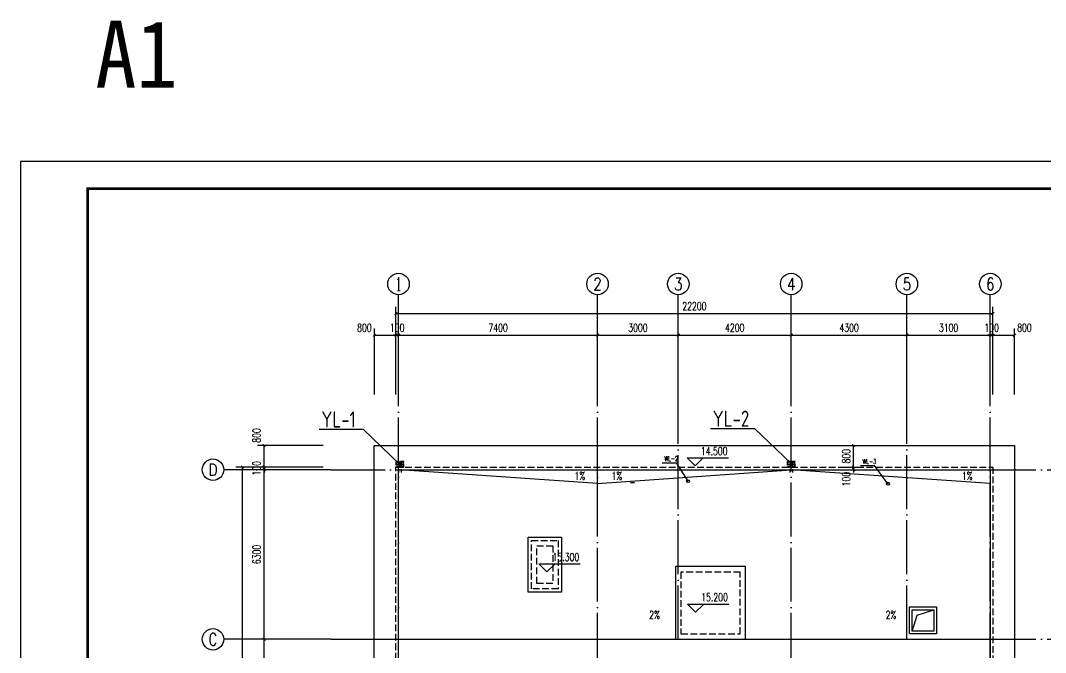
# Model space of a CAD drawing. Extents: x 6128144 to 12201635, y -1670122 to -706096.
# Drawn here: x 6633458 to 6671567, y -729575 to -706096 of the extents above; entities that cross this region are included whole.
import ezdxf
from ezdxf.enums import TextEntityAlignment as Align

# ---------------------------------------------------------------- set-up
doc = ezdxf.new("R2010")
doc.units = 0
doc.header["$LTSCALE"] = 1000
doc.header["$MEASUREMENT"] = 0
for name, pattern in [('CONTINOUS', [0]), ('DASH', [0.35, 0.25, -0.1]), ('DASH_50', [0.175, 0.125, -0.05]), ('DOTE', [2.42, 2, -0.2, 0.02, -0.2])]:
    doc.linetypes.add(name, pattern=pattern)
doc.layers.get('0').update_dxf_attribs({"linetype": 'CONTINUOUS'})
doc.layers.get('Defpoints').update_dxf_attribs({"linetype": 'CONTINUOUS'})
doc.layers.add('_0', color=7, linetype='CONTINUOUS', lineweight=25)
for name, color, linetype in [('AXIS', 3, 'CONTINUOUS'), ('AXIS_TEXT', 7, 'CONTINUOUS'), ('DIM_ELEV', 3, 'CONTINUOUS'), ('DIM_SYMB', 3, 'CONTINUOUS'), ('DOTE', 252, 'CONTINUOUS'), ('LAYER1', 143, 'CONTINUOUS'), ('PUB_DIM', 3, 'CONTINUOUS'), ('PUB_TEXT', 7, 'CONTINUOUS'), ('PUB_TITLE', 4, 'CONTINUOUS'), ('STAIR', 5, 'CONTINUOUS'), ('TEXT_给水', 7, 'CONTINUOUS'), ('TWT_LEAD', 3, 'CONTINUOUS'), ('图名', 15, 'CONTINUOUS')]:
    doc.layers.add(name, color=color, linetype=linetype)
doc.styles.add('_TCH_AXIS', font='COMPLEX', dxfattribs={"bigfont": 'GBCBIG'})
doc.styles.add('_TCH_DIM', font='SIMPLEX', dxfattribs={"bigfont": 'GBCBIG'})
doc.styles.add('_TCH_DIM_T3', font='SIMPLEX', dxfattribs={"width": 0.705882, "bigfont": 'GBCBIG'})
doc.styles.add('COMPLEX', font='COMPLEX')
doc.styles.add('sceie', font='sceie.shx', dxfattribs={"bigfont": 'sceic.shx'})
doc.styles.add('X02W-L0100$0$_TWT_SERIAL', font='SIMPLEX', dxfattribs={"width": 0.8, "height": 3.5, "bigfont": 'HZTXT'})
doc.styles.add('宋体', font='', dxfattribs={"width": 0.7})
doc.styles.get('宋体').set_extended_font_data('SimSun')
doc.dimstyles.new('_TCH_ARCH&&100', dxfattribs={"dimtxt": 297.5, "dimasz": 100, "dimexe": 250, "dimexo": 300, "dimgap": 126.25, "dimtad": 1, "dimdec": 0, "dimzin": 0, "dimdsep": 46, "dimtxsty": '_TCH_DIM_T3', "dimblk": 'ARCHTICK', "dimcen": 0.09, "dimclrt": 7, "dimazin": 2, "dimtfac": 1, "dimtdec": 0, "dimtix": 1, "dimtmove": 2, "dimatfit": 3, "dimfxl": 0, "dimtolj": 1, "dimtzin": 0, "dimarcsym": 0})

# ---------------------------------------------------------------- blocks, each defined once
blk = doc.blocks.new('A$C05153518')
at = {"layer": 'LAYER1'}
h = blk.add_hatch(color=256, dxfattribs=at)
edge = h.paths.add_edge_path()
edge.add_ellipse((200, 200), major_axis=(77.8, 77.8), ratio=1, start_angle=315, end_angle=405, ccw=False)
edge.add_line((310, 200), (300, 200))
edge.add_ellipse((200, 200), major_axis=(-70.7, 70.7), ratio=1, start_angle=225, end_angle=315)
edge.add_line((200, 300), (200, 310))
edge = h.paths.add_edge_path()
edge.add_line((200, 310), (200, 300))
edge.add_ellipse((200, 200), major_axis=(70.7, 70.7), ratio=1, start_angle=45, end_angle=135)
edge.add_line((100, 200), (90, 200))
edge.add_ellipse((200, 200), major_axis=(-77.8, 77.8), ratio=1, start_angle=-45, end_angle=45, ccw=False)
edge = h.paths.add_edge_path()
edge.add_line((90, 200), (100, 200))
edge.add_ellipse((200, 200), major_axis=(-70.7, 70.7), ratio=1, start_angle=45, end_angle=135)
edge.add_line((200, 100), (200, 90))
edge.add_ellipse((200, 200), major_axis=(77.8, 77.8), ratio=1, start_angle=135, end_angle=225, ccw=False)
edge = h.paths.add_edge_path()
edge.add_line((300, 200), (310, 200))
edge.add_ellipse((200, 200), major_axis=(-77.8, 77.8), ratio=1, start_angle=135, end_angle=225, ccw=False)
edge.add_line((200, 90), (200, 100))
edge.add_ellipse((200, 200), major_axis=(70.7, 70.7), ratio=1, start_angle=225, end_angle=315)
h = blk.add_hatch(color=256, dxfattribs=at)
edge = h.paths.add_edge_path()
edge.add_ellipse((200, 200), major_axis=(77.8, 77.8), ratio=1, start_angle=315, end_angle=405, ccw=False)
edge.add_line((310, 200), (300, 200))
edge.add_ellipse((200, 200), major_axis=(-70.7, 70.7), ratio=1, start_angle=225, end_angle=315)
edge.add_line((200, 300), (200, 310))
edge = h.paths.add_edge_path()
edge.add_line((200, 310), (200, 300))
edge.add_ellipse((200, 200), major_axis=(70.7, 70.7), ratio=1, start_angle=45, end_angle=135)
edge.add_line((100, 200), (90, 200))
edge.add_ellipse((200, 200), major_axis=(-77.8, 77.8), ratio=1, start_angle=-45, end_angle=45, ccw=False)
edge = h.paths.add_edge_path()
edge.add_line((90, 200), (100, 200))
edge.add_ellipse((200, 200), major_axis=(-70.7, 70.7), ratio=1, start_angle=45, end_angle=135)
edge.add_line((200, 100), (200, 90))
edge.add_ellipse((200, 200), major_axis=(77.8, 77.8), ratio=1, start_angle=135, end_angle=225, ccw=False)
edge = h.paths.add_edge_path()
edge.add_line((300, 200), (310, 200))
edge.add_ellipse((200, 200), major_axis=(-77.8, 77.8), ratio=1, start_angle=135, end_angle=225, ccw=False)
edge.add_line((200, 90), (200, 100))
edge.add_ellipse((200, 200), major_axis=(70.7, 70.7), ratio=1, start_angle=225, end_angle=315)
at = {"layer": 'DOTE'}
for p, q in [((400, 200), (0, 200)), ((200, 400), (200, 0)), ((200, 400), (200, 0)), ((200, 400), (200, 0))]:
    blk.add_line(p, q, dxfattribs=at)
at = {"layer": 'LAYER1'}
for radius in [110, 110, 100, 100]:
    blk.add_circle((200, 200), radius, dxfattribs=at)
blk = doc.blocks.new('A$C395401BF')
at = {"layer": 'LAYER1', "xscale": -0.5, "yscale": 0.5, "zscale": 0.5, "rotation": 180}
blk.add_blockref('A$C05153518', (0, 200), dxfattribs=at)
blk = doc.blocks.new('34343434')
at = {"layer": 'DOTE'}
blk.add_line((57410, 27919), (57410, 28119), dxfattribs=at)
at = {"layer": 'LAYER1', "linetype": 'DASH_50'}
for p, q in [((57410, 28069), (57070, 28069)), ((57410, 27969), (57070, 27969)), ((57436, 28062), (57490, 28149))]:
    blk.add_line(p, q, dxfattribs=at)
for points in [[(57310, 27869), (57310, 28169), (57510, 28169), (57510, 27869)], [(57330, 27889), (57330, 28149), (57490, 28149), (57490, 27889)]]:
    blk.add_lwpolyline(points, close=True, dxfattribs=at)
at = {"layer": 'LAYER1', "linetype": 'CONTINOUS'}
blk.add_circle((57410, 28019), 50, dxfattribs=at)
at = {"rotation": 270}
blk.add_blockref('A$C395401BF', (57310, 28119), dxfattribs=at)
blk = doc.blocks.new('_AXISO')
blk.add_circle((0, 0), 0.5)
at = {"layer": 'AXIS_TEXT', "style": 'COMPLEX', "width": 1.041667}
blk.add_attdef('A', text='', height=0.56, dxfattribs=at).set_placement((-0.25, -0.28), (0.25, -0.28), align=Align.FIT)
blk = doc.blocks.new('_ArchTick')
at = {"color": 0, "linetype": 'ByBlock', "const_width": 0.4}
blk.add_lwpolyline([(-0.5, -0.5), (0.5, 0.5)], dxfattribs=at)
blk = doc.blocks.new('*D3062')
at = {"layer": 'Defpoints', "color": 0}
for p in [(6663706, -722685), (6663706, -722785), (6664433, -722685)]:
    blk.add_point(p, dxfattribs=at)
at = {"layer": 'PUB_DIM', "color": 0, "lineweight": -2}
for p, q in [((6664006, -722685), (6664683, -722685)), ((6664006, -722785), (6664683, -722785)), ((6664433, -722685), (6664433, -722585)), ((6664433, -722785), (6664433, -722685)), ((6664433, -722785), (6664433, -722885))]:
    blk.add_line(p, q, dxfattribs=at)
at = {"layer": 'PUB_DIM', "color": 0, "lineweight": -2, "xscale": 100, "yscale": 100, "zscale": 100}
for p, rotation in [((6664433, -722685), 270), ((6664433, -722785), 90)]:
    blk.add_blockref('_ArchTick', p, dxfattribs=dict(at, rotation=rotation))
at = {"layer": 'PUB_DIM', "color": 7, "insert": (6664158, -723135), "char_height": 297.5, "attachment_point": 5, "rotation": 90, "style": '_TCH_DIM_T3'}
blk.add_mtext('\\A1;100', dxfattribs=at)
blk = doc.blocks.new('*D3063')
at = {"layer": 'Defpoints', "color": 0}
for p in [(6663706, -721885), (6664433, -721885), (6663706, -722685)]:
    blk.add_point(p, dxfattribs=at)
at = {"layer": 'PUB_DIM', "color": 0, "lineweight": -2}
for p, q in [((6664006, -721885), (6664683, -721885)), ((6664433, -722685), (6664433, -721885)), ((6664006, -722685), (6664683, -722685))]:
    blk.add_line(p, q, dxfattribs=at)
at = {"layer": 'PUB_DIM', "color": 0, "lineweight": -2, "xscale": 100, "yscale": 100, "zscale": 100}
for p, rotation in [((6664433, -721885), 90), ((6664433, -722685), 270)]:
    blk.add_blockref('_ArchTick', p, dxfattribs=dict(at, rotation=rotation))
at = {"layer": 'PUB_DIM', "color": 7, "insert": (6664158, -722285), "char_height": 297.5, "attachment_point": 5, "rotation": 90, "style": '_TCH_DIM_T3'}
blk.add_mtext('\\A1;800', dxfattribs=at)
blk = doc.blocks.new('*D3080')
at = {"layer": 'AXIS', "color": 0, "lineweight": -2}
for p, q in [((6644713, -729085), (6642263, -729085)), ((6642513, -731485), (6642513, -729085)), ((6644713, -731485), (6642263, -731485))]:
    blk.add_line(p, q, dxfattribs=at)
at = {"layer": 'Defpoints', "color": 0}
for p in [(6642513, -729085), (6645013, -729085), (6645013, -731485)]:
    blk.add_point(p, dxfattribs=at)
at = {"layer": 'AXIS', "color": 0, "lineweight": -2, "xscale": 100, "yscale": 100, "zscale": 100}
for p, rotation in [((6642513, -729085), 90), ((6642513, -731485), 270)]:
    blk.add_blockref('_ArchTick', p, dxfattribs=dict(at, rotation=rotation))
at = {"layer": 'AXIS', "color": 7, "insert": (6642238, -730285), "char_height": 297.5, "attachment_point": 5, "rotation": 90, "style": '_TCH_DIM_T3'}
blk.add_mtext('\\A1;2400', dxfattribs=at)
blk = doc.blocks.new('*D3081')
at = {"layer": 'AXIS', "color": 0, "lineweight": -2}
for p, q in [((6644713, -722785), (6642263, -722785)), ((6642513, -729085), (6642513, -722785)), ((6644713, -729085), (6642263, -729085))]:
    blk.add_line(p, q, dxfattribs=at)
at = {"layer": 'Defpoints', "color": 0}
for p in [(6642513, -722785), (6645013, -722785), (6645013, -729085)]:
    blk.add_point(p, dxfattribs=at)
at = {"layer": 'AXIS', "color": 0, "lineweight": -2, "xscale": 100, "yscale": 100, "zscale": 100}
for p, rotation in [((6642513, -722785), 90), ((6642513, -729085), 270)]:
    blk.add_blockref('_ArchTick', p, dxfattribs=dict(at, rotation=rotation))
at = {"layer": 'AXIS', "color": 7, "insert": (6642238, -725935), "char_height": 297.5, "attachment_point": 5, "rotation": 90, "style": '_TCH_DIM_T3'}
blk.add_mtext('\\A1;6300', dxfattribs=at)
blk = doc.blocks.new('*D3082')
at = {"layer": 'AXIS', "color": 0, "lineweight": -2}
for p, q in [((6644713, -722685), (6642263, -722685)), ((6644713, -722785), (6642263, -722785)), ((6642513, -722685), (6642513, -722585)), ((6642513, -722785), (6642513, -722685)), ((6642513, -722785), (6642513, -722885))]:
    blk.add_line(p, q, dxfattribs=at)
at = {"layer": 'Defpoints', "color": 0}
for p in [(6642513, -722685), (6645013, -722685), (6645013, -722785)]:
    blk.add_point(p, dxfattribs=at)
at = {"layer": 'AXIS', "color": 0, "lineweight": -2, "xscale": 100, "yscale": 100, "zscale": 100}
for p, rotation in [((6642513, -722685), 270), ((6642513, -722785), 90)]:
    blk.add_blockref('_ArchTick', p, dxfattribs=dict(at, rotation=rotation))
at = {"layer": 'AXIS', "color": 7, "insert": (6642238, -722735), "char_height": 297.5, "attachment_point": 5, "rotation": 90, "style": '_TCH_DIM_T3'}
blk.add_mtext('\\A1;100', dxfattribs=at)
blk = doc.blocks.new('*D3083')
at = {"layer": 'AXIS', "color": 0, "lineweight": -2}
for p, q in [((6644713, -721885), (6642263, -721885)), ((6642513, -722685), (6642513, -721885)), ((6644713, -722685), (6642263, -722685))]:
    blk.add_line(p, q, dxfattribs=at)
at = {"layer": 'Defpoints', "color": 0}
for p in [(6642513, -721885), (6645013, -721885), (6645013, -722685)]:
    blk.add_point(p, dxfattribs=at)
at = {"layer": 'AXIS', "color": 0, "lineweight": -2, "xscale": 100, "yscale": 100, "zscale": 100}
for p, rotation in [((6642513, -721885), 90), ((6642513, -722685), 270)]:
    blk.add_blockref('_ArchTick', p, dxfattribs=dict(at, rotation=rotation))
at = {"layer": 'AXIS', "color": 7, "insert": (6642238, -721515), "char_height": 297.5, "attachment_point": 5, "rotation": 90, "style": '_TCH_DIM_T3'}
blk.add_mtext('\\A1;800', dxfattribs=at)
blk = doc.blocks.new('*D3084')
at = {"layer": 'AXIS', "color": 0, "lineweight": -2}
for p, q in [((6644713, -722685), (6641463, -722685)), ((6641713, -737885), (6641713, -722685)), ((6644713, -737885), (6641463, -737885))]:
    blk.add_line(p, q, dxfattribs=at)
at = {"layer": 'Defpoints', "color": 0}
for p in [(6641713, -722685), (6645013, -722685), (6645013, -737885)]:
    blk.add_point(p, dxfattribs=at)
at = {"layer": 'AXIS', "color": 0, "lineweight": -2, "xscale": 100, "yscale": 100, "zscale": 100}
for p, rotation in [((6641713, -722685), 90), ((6641713, -737885), 270)]:
    blk.add_blockref('_ArchTick', p, dxfattribs=dict(at, rotation=rotation))
at = {"layer": 'AXIS', "color": 7, "insert": (6641438, -730285), "char_height": 297.5, "attachment_point": 5, "rotation": 90, "style": '_TCH_DIM_T3'}
blk.add_mtext('\\A1;15200', dxfattribs=at)
blk = doc.blocks.new('*D3085')
at = {"layer": 'AXIS', "color": 0, "lineweight": -2}
for p, q in [((6646613, -719985), (6646613, -717535)), ((6647413, -719985), (6647413, -717535)), ((6646613, -717785), (6647413, -717785))]:
    blk.add_line(p, q, dxfattribs=at)
at = {"layer": 'Defpoints', "color": 0}
for p in [(6647413, -717785), (6646613, -720285), (6647413, -720285)]:
    blk.add_point(p, dxfattribs=at)
at = {"layer": 'AXIS', "color": 0, "lineweight": -2, "xscale": 100, "yscale": 100, "zscale": 100, "rotation": 180}
blk.add_blockref('_ArchTick', (6646613, -717785), dxfattribs=at)
at = {"layer": 'AXIS', "color": 0, "lineweight": -2, "xscale": 100, "yscale": 100, "zscale": 100}
blk.add_blockref('_ArchTick', (6647413, -717785), dxfattribs=at)
at = {"layer": 'AXIS', "color": 7, "insert": (6646243, -717510), "char_height": 297.5, "attachment_point": 5, "style": '_TCH_DIM_T3'}
blk.add_mtext('\\A1;800', dxfattribs=at)
blk = doc.blocks.new('*D3086')
at = {"layer": 'AXIS', "color": 0, "lineweight": -2}
for p, q in [((6647413, -719985), (6647413, -717535)), ((6647513, -719985), (6647513, -717535)), ((6647413, -717785), (6647313, -717785)), ((6647413, -717785), (6647513, -717785)), ((6647513, -717785), (6647613, -717785))]:
    blk.add_line(p, q, dxfattribs=at)
at = {"layer": 'Defpoints', "color": 0}
for p in [(6647513, -717785), (6647413, -720285), (6647513, -720285)]:
    blk.add_point(p, dxfattribs=at)
at = {"layer": 'AXIS', "color": 0, "lineweight": -2, "xscale": 100, "yscale": 100, "zscale": 100}
blk.add_blockref('_ArchTick', (6647413, -717785), dxfattribs=at)
at = {"layer": 'AXIS', "color": 0, "lineweight": -2, "xscale": 100, "yscale": 100, "zscale": 100, "rotation": 180}
blk.add_blockref('_ArchTick', (6647513, -717785), dxfattribs=at)
at = {"layer": 'AXIS', "color": 7, "insert": (6647463, -717510), "char_height": 297.5, "attachment_point": 5, "style": '_TCH_DIM_T3'}
blk.add_mtext('\\A1;100', dxfattribs=at)
blk = doc.blocks.new('*D3087')
at = {"layer": 'AXIS', "color": 0, "lineweight": -2}
for p, q in [((6647513, -719985), (6647513, -717535)), ((6654913, -719985), (6654913, -717535)), ((6647513, -717785), (6654913, -717785))]:
    blk.add_line(p, q, dxfattribs=at)
at = {"layer": 'Defpoints', "color": 0}
for p in [(6654913, -717785), (6647513, -720285), (6654913, -720285)]:
    blk.add_point(p, dxfattribs=at)
at = {"layer": 'AXIS', "color": 0, "lineweight": -2, "xscale": 100, "yscale": 100, "zscale": 100, "rotation": 180}
blk.add_blockref('_ArchTick', (6647513, -717785), dxfattribs=at)
at = {"layer": 'AXIS', "color": 0, "lineweight": -2, "xscale": 100, "yscale": 100, "zscale": 100}
blk.add_blockref('_ArchTick', (6654913, -717785), dxfattribs=at)
at = {"layer": 'AXIS', "color": 7, "insert": (6651213, -717510), "char_height": 297.5, "attachment_point": 5, "style": '_TCH_DIM_T3'}
blk.add_mtext('\\A1;7400', dxfattribs=at)
blk = doc.blocks.new('*D3088')
at = {"layer": 'AXIS', "color": 0, "lineweight": -2}
for p, q in [((6654913, -719985), (6654913, -717535)), ((6657913, -719985), (6657913, -717535)), ((6654913, -717785), (6657913, -717785))]:
    blk.add_line(p, q, dxfattribs=at)
at = {"layer": 'Defpoints', "color": 0}
for p in [(6657913, -717785), (6654913, -720285), (6657913, -720285)]:
    blk.add_point(p, dxfattribs=at)
at = {"layer": 'AXIS', "color": 0, "lineweight": -2, "xscale": 100, "yscale": 100, "zscale": 100, "rotation": 180}
blk.add_blockref('_ArchTick', (6654913, -717785), dxfattribs=at)
at = {"layer": 'AXIS', "color": 0, "lineweight": -2, "xscale": 100, "yscale": 100, "zscale": 100}
blk.add_blockref('_ArchTick', (6657913, -717785), dxfattribs=at)
at = {"layer": 'AXIS', "color": 7, "insert": (6656413, -717510), "char_height": 297.5, "attachment_point": 5, "style": '_TCH_DIM_T3'}
blk.add_mtext('\\A1;3000', dxfattribs=at)
blk = doc.blocks.new('*D3089')
at = {"layer": 'AXIS', "color": 0, "lineweight": -2}
for p, q in [((6657913, -719985), (6657913, -717535)), ((6662113, -719985), (6662113, -717535)), ((6657913, -717785), (6662113, -717785))]:
    blk.add_line(p, q, dxfattribs=at)
at = {"layer": 'Defpoints', "color": 0}
for p in [(6662113, -717785), (6657913, -720285), (6662113, -720285)]:
    blk.add_point(p, dxfattribs=at)
at = {"layer": 'AXIS', "color": 0, "lineweight": -2, "xscale": 100, "yscale": 100, "zscale": 100, "rotation": 180}
blk.add_blockref('_ArchTick', (6657913, -717785), dxfattribs=at)
at = {"layer": 'AXIS', "color": 0, "lineweight": -2, "xscale": 100, "yscale": 100, "zscale": 100}
blk.add_blockref('_ArchTick', (6662113, -717785), dxfattribs=at)
at = {"layer": 'AXIS', "color": 7, "insert": (6660013, -717510), "char_height": 297.5, "attachment_point": 5, "style": '_TCH_DIM_T3'}
blk.add_mtext('\\A1;4200', dxfattribs=at)
blk = doc.blocks.new('*D3090')
at = {"layer": 'AXIS', "color": 0, "lineweight": -2}
for p, q in [((6662113, -719985), (6662113, -717535)), ((6666413, -719985), (6666413, -717535)), ((6662113, -717785), (6666413, -717785))]:
    blk.add_line(p, q, dxfattribs=at)
at = {"layer": 'Defpoints', "color": 0}
for p in [(6666413, -717785), (6662113, -720285), (6666413, -720285)]:
    blk.add_point(p, dxfattribs=at)
at = {"layer": 'AXIS', "color": 0, "lineweight": -2, "xscale": 100, "yscale": 100, "zscale": 100, "rotation": 180}
blk.add_blockref('_ArchTick', (6662113, -717785), dxfattribs=at)
at = {"layer": 'AXIS', "color": 0, "lineweight": -2, "xscale": 100, "yscale": 100, "zscale": 100}
blk.add_blockref('_ArchTick', (6666413, -717785), dxfattribs=at)
at = {"layer": 'AXIS', "color": 7, "insert": (6664263, -717510), "char_height": 297.5, "attachment_point": 5, "style": '_TCH_DIM_T3'}
blk.add_mtext('\\A1;4300', dxfattribs=at)
blk = doc.blocks.new('*D3091')
at = {"layer": 'AXIS', "color": 0, "lineweight": -2}
for p, q in [((6666413, -719985), (6666413, -717535)), ((6669513, -719985), (6669513, -717535)), ((6666413, -717785), (6669513, -717785))]:
    blk.add_line(p, q, dxfattribs=at)
at = {"layer": 'Defpoints', "color": 0}
for p in [(6669513, -717785), (6666413, -720285), (6669513, -720285)]:
    blk.add_point(p, dxfattribs=at)
at = {"layer": 'AXIS', "color": 0, "lineweight": -2, "xscale": 100, "yscale": 100, "zscale": 100, "rotation": 180}
blk.add_blockref('_ArchTick', (6666413, -717785), dxfattribs=at)
at = {"layer": 'AXIS', "color": 0, "lineweight": -2, "xscale": 100, "yscale": 100, "zscale": 100}
blk.add_blockref('_ArchTick', (6669513, -717785), dxfattribs=at)
at = {"layer": 'AXIS', "color": 7, "insert": (6667963, -717510), "char_height": 297.5, "attachment_point": 5, "style": '_TCH_DIM_T3'}
blk.add_mtext('\\A1;3100', dxfattribs=at)
blk = doc.blocks.new('*D3092')
at = {"layer": 'AXIS', "color": 0, "lineweight": -2}
for p, q in [((6669513, -719985), (6669513, -717535)), ((6669613, -719985), (6669613, -717535)), ((6669513, -717785), (6669413, -717785)), ((6669513, -717785), (6669613, -717785)), ((6669613, -717785), (6669713, -717785))]:
    blk.add_line(p, q, dxfattribs=at)
at = {"layer": 'Defpoints', "color": 0}
for p in [(6669613, -717785), (6669513, -720285), (6669613, -720285)]:
    blk.add_point(p, dxfattribs=at)
at = {"layer": 'AXIS', "color": 0, "lineweight": -2, "xscale": 100, "yscale": 100, "zscale": 100}
blk.add_blockref('_ArchTick', (6669513, -717785), dxfattribs=at)
at = {"layer": 'AXIS', "color": 0, "lineweight": -2, "xscale": 100, "yscale": 100, "zscale": 100, "rotation": 180}
blk.add_blockref('_ArchTick', (6669613, -717785), dxfattribs=at)
at = {"layer": 'AXIS', "color": 7, "insert": (6669563, -717510), "char_height": 297.5, "attachment_point": 5, "style": '_TCH_DIM_T3'}
blk.add_mtext('\\A1;100', dxfattribs=at)
blk = doc.blocks.new('*D3093')
at = {"layer": 'AXIS', "color": 0, "lineweight": -2}
for p, q in [((6669613, -719985), (6669613, -717535)), ((6670413, -719985), (6670413, -717535)), ((6669613, -717785), (6670413, -717785))]:
    blk.add_line(p, q, dxfattribs=at)
at = {"layer": 'Defpoints', "color": 0}
for p in [(6670413, -717785), (6669613, -720285), (6670413, -720285)]:
    blk.add_point(p, dxfattribs=at)
at = {"layer": 'AXIS', "color": 0, "lineweight": -2, "xscale": 100, "yscale": 100, "zscale": 100, "rotation": 180}
blk.add_blockref('_ArchTick', (6669613, -717785), dxfattribs=at)
at = {"layer": 'AXIS', "color": 0, "lineweight": -2, "xscale": 100, "yscale": 100, "zscale": 100}
blk.add_blockref('_ArchTick', (6670413, -717785), dxfattribs=at)
at = {"layer": 'AXIS', "color": 7, "insert": (6670783, -717510), "char_height": 297.5, "attachment_point": 5, "style": '_TCH_DIM_T3'}
blk.add_mtext('\\A1;800', dxfattribs=at)
blk = doc.blocks.new('*D3094')
at = {"layer": 'AXIS', "color": 0, "lineweight": -2}
for p, q in [((6647413, -719985), (6647413, -716735)), ((6669613, -719985), (6669613, -716735)), ((6647413, -716985), (6669613, -716985))]:
    blk.add_line(p, q, dxfattribs=at)
at = {"layer": 'Defpoints', "color": 0}
for p in [(6669613, -716985), (6647413, -720285), (6669613, -720285)]:
    blk.add_point(p, dxfattribs=at)
at = {"layer": 'AXIS', "color": 0, "lineweight": -2, "xscale": 100, "yscale": 100, "zscale": 100, "rotation": 180}
blk.add_blockref('_ArchTick', (6647413, -716985), dxfattribs=at)
at = {"layer": 'AXIS', "color": 0, "lineweight": -2, "xscale": 100, "yscale": 100, "zscale": 100}
blk.add_blockref('_ArchTick', (6669613, -716985), dxfattribs=at)
at = {"layer": 'AXIS', "color": 7, "insert": (6658513, -716710), "char_height": 297.5, "attachment_point": 5, "style": '_TCH_DIM_T3'}
blk.add_mtext('\\A1;22200', dxfattribs=at)

msp = doc.modelspace()

# ---------------------------------------------------------------- linework, layer by layer
at = {"color": 0}
for p, q in [((6657319, -722524.2), (6657847.4, -722524.2)), ((6658278.6, -723209.3), (6657847.4, -722524.2)), ((6664684.9, -722631.1), (6665213.3, -722631.1)), ((6665706.8, -723304.6), (6665213.3, -722631.1))]:
    msp.add_line(p, q, dxfattribs=at)
for p, q in [((6654912.6, -723300.8), (6647565.8, -722785.3)), ((6654912.6, -723300.8), (6662112.6, -722785.3)), ((6669512.6, -723300.8), (6662112.6, -722785.3))]:
    msp.add_line(p, q)
at = {"color": 0, "linetype": 'DASH'}
msp.add_line((6656137.6, -723260.3), (6656287.6, -723260.3), dxfattribs=at)
for points in [[(6644565.5, -721276.4), (6646203, -721276.4), (6647562.6, -722585.3)], [(6659115.5, -721250.2), (6660753, -721250.2), (6662112.6, -722559.1)], [(6666612.6, -728785.3), (6666799, -728185.1), (6667412.6, -727985.3)]]:
    msp.add_lwpolyline(points)
at = {"color": 0}
for points in [[(6646612.6, -721885.3), (6670412.6, -721885.3), (6670412.6, -738685.3), (6646612.6, -738685.3)], [(6647512.6, -722785.3), (6669512.6, -722785.3), (6669512.6, -737785.3), (6647512.6, -737785.3)], [(6652330.5, -725292), (6653570.5, -725292), (6653570.5, -727332), (6652330.5, -727332)], [(6660412.6, -726385.3), (6657812.6, -726385.3), (6657812.6, -729085.3), (6660412.6, -729085.3)]]:
    msp.add_lwpolyline(points, close=True, dxfattribs=at)
at = {"color": 0, "linetype": 'DASH'}
for points in [[(6647412.6, -722685.3), (6669612.6, -722685.3), (6669612.6, -737885.3), (6647412.6, -737885.3)], [(6652450.5, -725412), (6653450.5, -725412), (6653450.5, -727212), (6652450.5, -727212)], [(6652650.5, -725612), (6653250.5, -725612), (6653250.5, -727012), (6652650.5, -727012)], [(6660212.6, -726585.3), (6658012.6, -726585.3), (6658012.6, -728885.3), (6660212.6, -728885.3)]]:
    msp.add_lwpolyline(points, close=True, dxfattribs=at)
at = {"color": 0}
for centre in [(6658278.6, -723209.3), (6665706.8, -723304.6)]:
    msp.add_circle(centre, 53.8, dxfattribs=at)
at = {"layer": '_0', "color": 0}
msp.add_line((6654912.6, -723300.8), (6654912.6, -722785.3), dxfattribs=at)
at = {"layer": 'AXIS', "color": 0}
for p, q in [((6647512.6, -720285.3), (6647512.6, -716285.3)), ((6654912.6, -720285.3), (6654912.6, -716285.3)), ((6657912.6, -720285.3), (6657912.6, -716285.3)), ((6662112.6, -720285.3), (6662112.6, -716285.3)), ((6666412.6, -720285.3), (6666412.6, -716285.3)), ((6669512.6, -720285.3), (6669512.6, -716285.3)), ((6645012.6, -722785.3), (6641012.6, -722785.3)), ((6645012.6, -729085.3), (6641012.6, -729085.3))]:
    msp.add_line(p, q, dxfattribs=at)
at = {"layer": 'DIM_ELEV', "color": 0}
for p, q in [((6658543, -722645.3), (6658243, -722345.3)), ((6658243, -722345.3), (6659783.2, -722345.3)), ((6658543, -722645.3), (6658843, -722345.3)), ((6653031, -726582.9), (6652731, -726282.9)), ((6652731, -726282.9), (6654271.2, -726282.9)), ((6653031, -726582.9), (6653331, -726282.9)), ((6658557.8, -728077.7), (6658257.8, -727777.7)), ((6658257.8, -727777.7), (6659798, -727777.7)), ((6658557.8, -728077.7), (6658857.8, -727777.7))]:
    msp.add_line(p, q, dxfattribs=at)
at = {"layer": 'DIM_SYMB'}
for points in [[(6653954.7, -723015, 0, 0, 0), (6652803, -723015, 80, 0, 0), (6652503, -723015, 0, 0, 0)], [(6655870.4, -723015, 0, 0, 0), (6657022.1, -723015, 80, 0, 0), (6657322.1, -723015, 0, 0, 0)], [(6668354.7, -723015, 0, 0, 0), (6667203, -723015, 80, 0, 0), (6666903, -723015, 0, 0, 0)]]:
    msp.add_lwpolyline(points, format="xyseb", dxfattribs=at)
at = {"layer": 'DIM_SYMB', "color": 0}
for points in [[(6657020.2, -727928.7, 0, 0, 0), (6657020.2, -725537.9, 80, 0, 0), (6657020.2, -725237.9, 0, 0, 0)], [(6665812.6, -727928.7, 0, 0, 0), (6665812.6, -725537.9, 80, 0, 0), (6665812.6, -725237.9, 0, 0, 0)]]:
    msp.add_lwpolyline(points, format="xyseb", dxfattribs=at)
at = {"layer": 'DOTE', "linetype": 'DOTE'}
for p, q in [((6647512.6, -739785.3), (6647512.6, -720285.3)), ((6654912.6, -739785.3), (6654912.6, -720285.3)), ((6657912.6, -729085.3), (6657912.6, -720285.3)), ((6662112.6, -739785.3), (6662112.6, -720285.3)), ((6666412.6, -729085.3), (6666412.6, -720285.3)), ((6669512.6, -739785.3), (6669512.6, -720285.3)), ((6645012.6, -722785.3), (6672012.6, -722785.3)), ((6645012.6, -729085.3), (6672012.6, -729085.3)), ((6646612.6, -729085.3), (6670412.6, -729085.3))]:
    msp.add_line(p, q, dxfattribs=at)
at = {"layer": 'PUB_TITLE', "color": 4}
msp.add_lwpolyline([(6633457.6, -753339.6), (6692857.6, -753339.6), (6692857.6, -711339.6), (6633457.6, -711339.6)], close=True, dxfattribs=at)
at = {"layer": 'PUB_TITLE', "color": 4, "const_width": 100}
msp.add_lwpolyline([(6635957.6, -752339.6), (6691857.6, -752339.6), (6691857.6, -712339.6), (6635957.6, -712339.6)], close=True, dxfattribs=at)
at = {"layer": 'STAIR'}
for points in [[(6666512.6, -728885.3), (6666512.6, -727885.3), (6667512.6, -727885.3), (6667512.6, -728885.3)], [(6666612.6, -728785.3), (6666612.6, -727985.3), (6667412.6, -727985.3), (6667412.6, -728785.3)]]:
    msp.add_lwpolyline(points, close=True, dxfattribs=at)

# ---------------------------------------------------------------- block references
at = {"linetype": 'DOTE', "xscale": -1, "rotation": 270}
for p in [(6619543.4, -779995.3), (6634093.4, -779995.3)]:
    msp.add_blockref('34343434', p, dxfattribs=at)
at = {"layer": 'AXIS', "color": 0}
ref = msp.add_blockref('_AXISO', (6647512.6, -715885.3), dxfattribs=dict(at, xscale=800, yscale=800, zscale=800))
ref.add_attrib('A', '1', dxfattribs={"layer": 'AXIS_TEXT', "color": 0, "height": 514.7, "style": '_TCH_AXIS'}).set_placement((6647402.3, -716142.7), (6647622.9, -716142.7), align=Align.FIT)
ref = msp.add_blockref('_AXISO', (6654912.6, -715885.3), dxfattribs=dict(at, xscale=800, yscale=800, zscale=800))
ref.add_attrib('A', '2', dxfattribs={"layer": 'AXIS_TEXT', "color": 0, "height": 465.9, "style": '_TCH_AXIS'}).set_placement((6654757.2, -716118.3), (6655067.9, -716118.3), align=Align.FIT)
ref = msp.add_blockref('_AXISO', (6657912.6, -715885.3), dxfattribs=dict(at, xscale=800, yscale=800, zscale=800))
ref.add_attrib('A', '3', dxfattribs={"layer": 'AXIS_TEXT', "color": 0, "height": 465.9, "style": '_TCH_AXIS'}).set_placement((6657757.2, -716118.3), (6658067.9, -716118.3), align=Align.FIT)
ref = msp.add_blockref('_AXISO', (6662112.6, -715885.3), dxfattribs=dict(at, xscale=800, yscale=800, zscale=800))
ref.add_attrib('A', '4', dxfattribs={"layer": 'AXIS_TEXT', "color": 0, "height": 445.4, "style": '_TCH_AXIS'}).set_placement((6661942.9, -716108.1), (6662282.3, -716108.1), align=Align.FIT)
ref = msp.add_blockref('_AXISO', (6666412.6, -715885.3), dxfattribs=dict(at, xscale=800, yscale=800, zscale=800))
ref.add_attrib('A', '5', dxfattribs={"layer": 'AXIS_TEXT', "color": 0, "height": 465.9, "style": '_TCH_AXIS'}).set_placement((6666257.2, -716118.3), (6666567.9, -716118.3), align=Align.FIT)
ref = msp.add_blockref('_AXISO', (6669512.6, -715885.3), dxfattribs=dict(at, xscale=800, yscale=800, zscale=800))
ref.add_attrib('A', '6', dxfattribs={"layer": 'AXIS_TEXT', "color": 0, "height": 465.9, "style": '_TCH_AXIS'}).set_placement((6669357.2, -716118.3), (6669667.9, -716118.3), align=Align.FIT)
ref = msp.add_blockref('_AXISO', (6640612.6, -722785.3), dxfattribs=dict(at, xscale=800, yscale=800, zscale=800))
ref.add_attrib('A', 'D', dxfattribs={"layer": 'AXIS_TEXT', "color": 0, "height": 435.3, "style": '_TCH_AXIS'}).set_placement((6640436.4, -723003), (6640788.7, -723003), align=Align.FIT)
ref = msp.add_blockref('_AXISO', (6640612.6, -729085.3), dxfattribs=dict(at, xscale=800, yscale=800, zscale=800))
ref.add_attrib('A', 'C', dxfattribs={"layer": 'AXIS_TEXT', "color": 0, "height": 455.7, "style": '_TCH_AXIS'}).set_placement((6640449.8, -729313.2), (6640775.3, -729313.2), align=Align.FIT)

# ---------------------------------------------------------------- texts
at = {"layer": 'PUB_TEXT', "color": 0, "style": '_TCH_DIM', "width": 0.705882}
for s, p in [('14.500', (6658753.2, -722240.3)), ('15.300', (6653241.2, -726177.9)), ('15.200', (6658768, -727672.7)), ('2%', (6656830.2, -728331.2)), ('2%', (6665622.6, -728331.2))]:
    msp.add_text(s, height=297.5, dxfattribs=at).set_placement(p)
at = {"layer": 'PUB_TEXT', "style": '_TCH_DIM', "width": 0.705882}
for p in [(6654054.8, -723163.7), (6655430.3, -723163.7), (6668454.8, -723163.7)]:
    msp.add_text('1%', height=297.5, dxfattribs=at).set_placement(p)
at = {"layer": 'TEXT_给水', "color": 4, "linetype": 'Continuous', "style": 'sceie', "width": 0.890219}
for s, p in [('YL-1', (6644644.8, -721217.4)), ('YL-2', (6659194.8, -721191.2))]:
    msp.add_text(s, height=600, dxfattribs=at).set_placement(p)
at = {"layer": 'TWT_LEAD', "color": 7, "style": 'X02W-L0100$0$_TWT_SERIAL', "width": 0.64}
for s, p in [('WL-2', (6657399.2, -722461.3)), ('WL-3', (6664765.2, -722568.2))]:
    msp.add_text(s, height=175, dxfattribs=at).set_placement(p)
at = {"layer": '图名', "style": '宋体', "width": 0.9}
msp.add_text('  A1', height=2500, dxfattribs=at).set_placement((6633176.6, -708595.6))

# ---------------------------------------------------------------- dimensions: what is measured, and where the dimension line sits
at = {"layer": 'AXIS', "color": 0}
for p1, p2, distance, picture, middle in [((6647412.6, -720285.3), (6669612.6, -720285.3), 3300, '*D3094', (6658512.6, -716710.3)), ((6647412.6, -720285.3), (6647512.6, -720285.3), 2500, '*D3086', (6647462.6, -717510.3)), ((6647512.6, -720285.3), (6654912.6, -720285.3), 2500, '*D3087', (6651212.6, -717510.3)), ((6654912.6, -720285.3), (6657912.6, -720285.3), 2500, '*D3088', (6656412.6, -717510.3)), ((6657912.6, -720285.3), (6662112.6, -720285.3), 2500, '*D3089', (6660012.6, -717510.3)), ((6662112.6, -720285.3), (6666412.6, -720285.3), 2500, '*D3090', (6664262.6, -717510.3)), ((6666412.6, -720285.3), (6669512.6, -720285.3), 2500, '*D3091', (6667962.6, -717510.3)), ((6669512.6, -720285.3), (6669612.6, -720285.3), 2500, '*D3092', (6669562.6, -717510.3)), ((6645012.6, -722785.3), (6645012.6, -722685.3), 2500, '*D3082', (6642237.6, -722735.3)), ((6645012.6, -737885.3), (6645012.6, -722685.3), 3300, '*D3084', (6641437.6, -730285.3)), ((6645012.6, -729085.3), (6645012.6, -722785.3), 2500, '*D3081', (6642237.6, -725935.3)), ((6645012.6, -731485.3), (6645012.6, -729085.3), 2500, '*D3080', (6642237.6, -730285.3))]:
    dim = msp.add_aligned_dim(p1=p1, p2=p2, distance=distance, dimstyle='_TCH_ARCH&&100', dxfattribs=at)
    dim.commit()
    dim.dimension.update_dxf_attribs({"geometry": picture, "text_midpoint": middle})
for base, p1, p2, angle, picture, middle in [((6647412.6, -717785.3), (6646612.6, -720285.3), (6647412.6, -720285.3), 0, '*D3085', (6646242.6, -717510.3)), ((6670412.6, -717785.3), (6669612.6, -720285.3), (6670412.6, -720285.3), 0, '*D3093', (6670782.6, -717510.3)), ((6642512.6, -721885.3), (6645012.6, -722685.3), (6645012.6, -721885.3), 90, '*D3083', (6642237.6, -721515.3))]:
    dim = msp.add_linear_dim(base=base, p1=p1, p2=p2, angle=angle, dimstyle='_TCH_ARCH&&100', dxfattribs=at)
    dim.commit()
    dim.dimension.update_dxf_attribs({"geometry": picture, "text_midpoint": middle, "dimtype": 161})
at = {"layer": 'PUB_DIM', "color": 0}
dim = msp.add_aligned_dim(p1=(6663706.2, -722685.3), p2=(6663706.2, -721885.3), distance=-726.5, dimstyle='_TCH_ARCH&&100', dxfattribs=at)
dim.commit()
dim.dimension.update_dxf_attribs({"geometry": '*D3063', "text_midpoint": (6664157.7, -722285.3)})
dim = msp.add_linear_dim(base=(6664432.7, -722685.3), p1=(6663706.2, -722785.3), p2=(6663706.2, -722685.3), angle=90, dimstyle='_TCH_ARCH&&100', dxfattribs=at)
dim.commit()
dim.dimension.update_dxf_attribs({"geometry": '*D3062', "text_midpoint": (6664157.7, -723135.3), "dimtype": 161})

doc.saveas('drawing.dxf')
